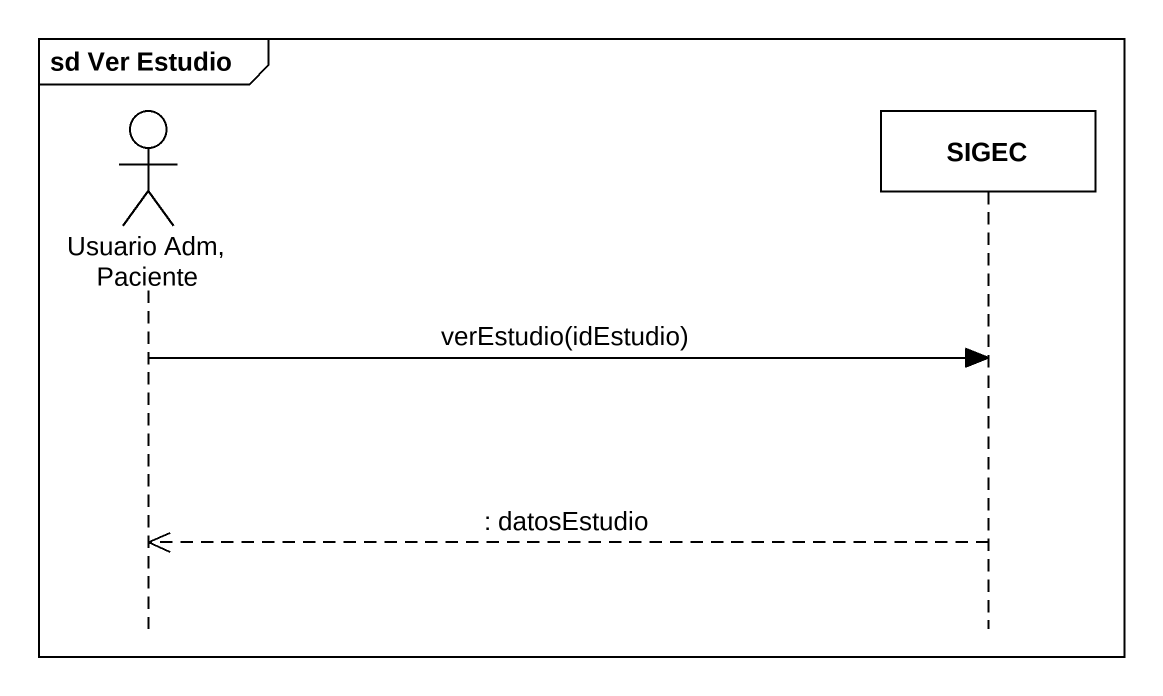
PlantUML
@startuml
mainframe sd Ver Estudio
hide footbox
actor "Usuario Adm, Paciente" as Usuario_Adm_Paciente
participant SIGEC

Usuario_Adm_Paciente -> SIGEC : verEstudio(idEstudio)
SIGEC -->> Usuario_Adm_Paciente : : datosEstudio
@enduml
